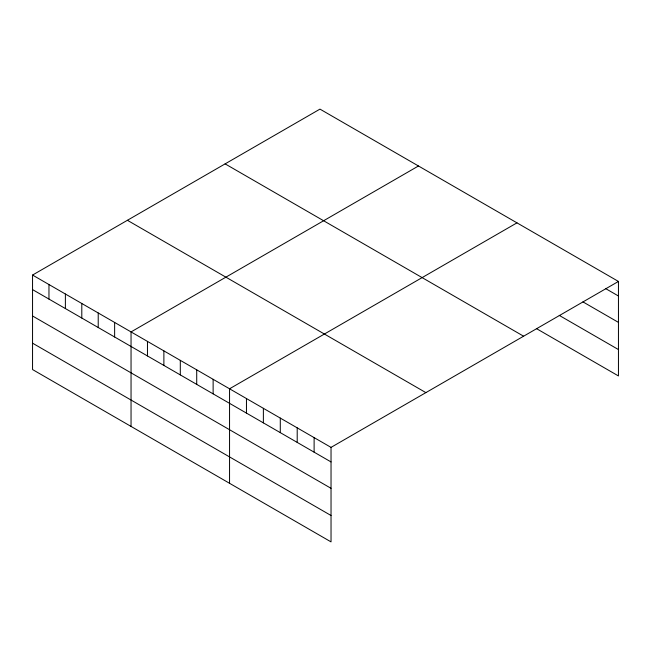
<?xml version="1.0" encoding="UTF-8"?>
<svg xmlns="http://www.w3.org/2000/svg" width="651" height="651" viewBox="0 0 651 651"><rect width="100%" height="100%" fill="white"/><g stroke="black" fill="none" stroke-linecap="round" stroke-linejoin="round"><path stroke-width="0.98" d="M32.55 275.056L331.034 447.383L331.034 541.884L32.55 369.556L32.55 275.056L319.966 109.116L618.45 281.444L618.45 375.944L536.416 328.584M418.463 165.989L131.046 331.92L131.046 426.421M516.967 222.854L229.551 388.793L229.551 483.294M331.034 447.383L618.45 281.444M605.764 288.67L618.45 296.002M582.93 301.877L618.45 322.383M559.25 315.385L618.45 349.563M225.116 163.873L523.599 336.201M127.401 220.298L425.884 392.626M32.55 289.605L331.034 461.933M32.55 315.987L331.034 488.315M32.55 343.175L331.034 515.502M314.116 437.618L314.116 452.168M297.206 427.853L297.206 442.403M280.288 418.088L280.288 432.638M263.378 408.323L263.378 422.873M246.46 398.558L246.46 413.108M213.129 379.313L213.129 393.863M196.716 369.833L196.716 384.391M180.303 360.361L180.303 374.911M163.881 350.881L163.881 365.431M147.468 341.401L147.468 355.951M114.633 322.448L114.633 336.998M98.22 312.968L98.22 327.518M81.798 303.488L81.798 318.038M65.385 294.008L65.385 308.566M48.963 284.536L48.963 299.086"/></g></svg>
